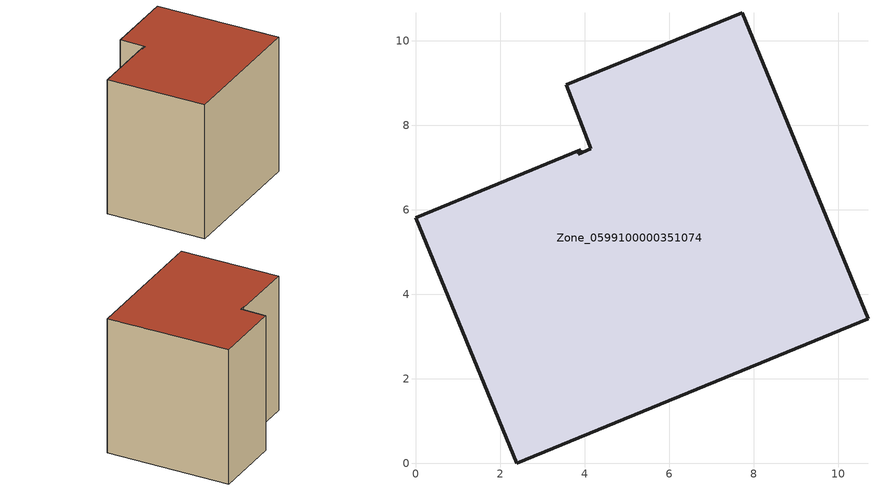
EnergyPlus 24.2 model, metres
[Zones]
Zone_0599100000351074
 floor ground (C_G): 0,5.82 3.91,7.43 3.85,7.32 4.15,7.44 4.12,7.51 3.57,8.96 7.73,10.67 10.71,3.43 2.39,0 z0
 wall outside (C_F): 4.12,7.51 4.15,7.44 3.85,7.32 3.91,7.43 0,5.82 2.39,0 10.71,3.43 7.73,10.67 3.57,8.96 4.12,7.51 z0:8.75
 roof outside (C_R): 3.91,7.43 0,5.82 2.39,0 10.71,3.43 7.73,10.67 3.57,8.96 4.12,7.51 4.15,7.44 3.85,7.32 z8.75
[BUILDING]
Pand.0599100000351074: North Axis=0; Terrain=City; Loads Convergence Tolerance Value=0.04; Temperature Convergence Tolerance Value=0.4; Solar Distribution=FullExterior; Maximum Number of Warmup Days=25; Minimum Number of Warmup Days=1
[Site:Location]
Rotterdam.The.Hague.AP_ZH_NLD Design_Conditions: Latitude=51.96; Longitude=4.45; Time Zone=1; Elevation=-4.5
[SITE:GROUNDTEMPERATURE:BUILDINGSURFACE]
18, 18, 18, 18, 18, 18, 18, 18, 18, 18, 18, 18
[MATERIAL] Thermal Absorptance=0.9; Solar Absorptance=0.7; Visible Absorptance=0.7
Name | Roughness | Thickness | Conductivity | Density | Specific Heat
G.TC.1992-2005 | MediumSmooth | 0.15 | 0.06 | 540 | 1210
F.TC.1992-2005 | Rough | 0.3 | 0.12 | 1920 | 840
R.TC.1992-2005 | MediumRough | 0.2 | 0.08 | 1500 | 1000
[CONSTRUCTION]
C_G: G.TC.1992-2005
C_F: F.TC.1992-2005
C_R: R.TC.1992-2005
[ZONE]
Zone_0599100000351074: Type=1; Multiplier=1; Ceiling Height=Autocalculate; Volume=Autocalculate; Floor Area=autocalculate; Part of Total Floor Area=Yes
[ZONEINFILTRATION:DESIGNFLOWRATE]
Infil_Zone_0599100000351074: Zone or ZoneList or Space or SpaceList=Zone_0599100000351074; Schedule=AlwaysOn; Design Flow Rate Calculation Method=Flow/Area; Flow Rate per Floor Area=0.0015; Constant Term Coefficient=1; Temperature Term Coefficient=0; Velocity Term Coefficient=0; Velocity Squared Term Coefficient=0
[HVACTEMPLATE:ZONE:IDEALLOADSAIRSYSTEM]
Zone_0599100000351074: Maximum Heating Supply Air Temperature=50; Minimum Cooling Supply Air Temperature=13; Maximum Heating Supply Air Humidity Ratio=0.0156; Minimum Cooling Supply Air Humidity Ratio=0.0077; Heating Limit=NoLimit; Cooling Limit=NoLimit; Dehumidification Control Type=ConstantSensibleHeatRatio; Cooling Sensible Heat Ratio=0.7; Dehumidification Setpoint=60; Humidification Control Type=None; Humidification Setpoint=30; Outdoor Air Method=None; Outdoor Air Flow Rate per Person=0.00944; Outdoor Air Flow Rate per Zone Floor Area=0; Outdoor Air Flow Rate per Zone=0; Demand Controlled Ventilation Type=None; Outdoor Air Economizer Type=NoEconomizer; Heat Recovery Type=None; Sensible Heat Recovery Effectiveness=0.7; Latent Heat Recovery Effectiveness=0.65
[ZONECONTROL:THERMOSTAT]
ThermostatControl_Zone_0599100000351074: Zone or ZoneList=Zone_0599100000351074; Control Type Schedule=DualSetpointControlType; Control 1=Thermostat_Zone_0599100000351074; Temperature Difference Between Cutout And Setpoint=0
[THERMOSTATSETPOINT:DUALSETPOINT]
Thermostat_Zone_0599100000351074: Heating Setpoint Temperature Schedule=HeatingSetpoint_Zone_0599100000351074; Cooling Setpoint Temperature Schedule=CoolingSetpoint_Zone_0599100000351074
[SCHEDULE:COMPACT]
HeatingSetpoint_Zone_0599100000351074: Through: 12/31, For: AllDays, Until: 24:00, 21
CoolingSetpoint_Zone_0599100000351074: Through: 12/31, For: AllDays, Until: 24:00, 24
DualSetpointControlType: Through: 12/31, For: AllDays, Until: 24:00, 4
AlwaysOn: Through: 12/31, For: AllDays, Until: 24:00, 1
